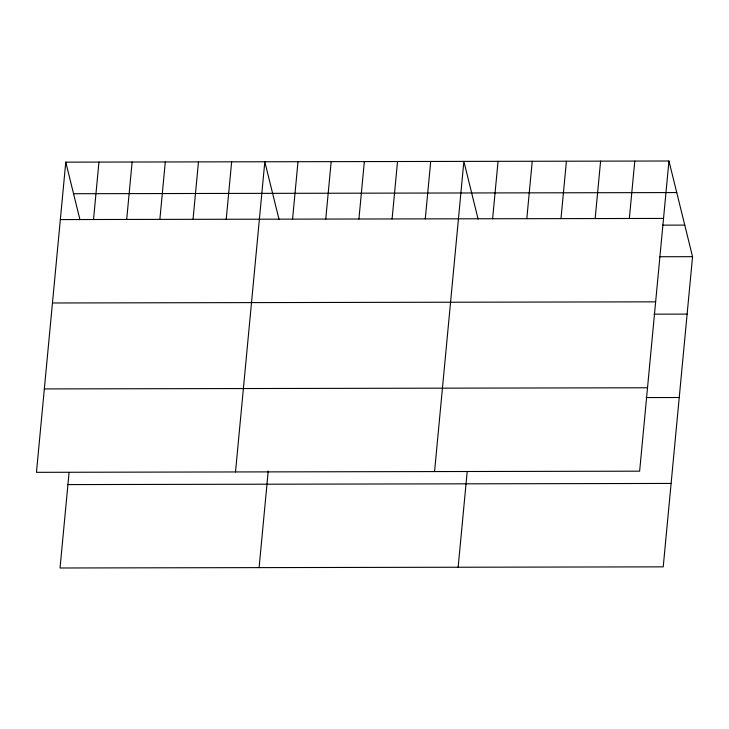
<?xml version="1.0" encoding="UTF-8"?>
<svg xmlns="http://www.w3.org/2000/svg" width="729" height="729" viewBox="0 0 729 729"><rect width="100%" height="100%" fill="white"/><g stroke="black" fill="none" stroke-linecap="round" stroke-linejoin="round"><path stroke-width="1.09" d="M65.774 162.148L36.45 472.328L639.634 471.18L668.958 161.009L65.774 162.148L79.971 219.739M69.073 472.465L60.042 567.991L663.226 566.852L692.55 256.672L668.958 161.009M93.522 219.511L98.944 162.084M126.691 219.447L132.122 162.02M159.87 219.383L165.301 161.956M193.039 219.32L198.47 161.902M226.218 219.265L231.649 161.838M235.503 471.945L264.818 161.774L279.025 219.365M259.096 567.618L268.226 470.989M292.566 219.137L297.997 161.71M325.745 219.074L331.176 161.647M358.923 219.01L364.345 161.583M392.093 218.946L397.524 161.519M425.271 218.882L430.702 161.455M434.557 471.572L463.872 161.391L478.078 218.982M458.149 567.235L467.18 471.709M492.622 218.755L498.053 161.328M526.803 218.691L532.234 161.264M560.984 218.627L566.415 161.2M595.165 218.563L600.596 161.136M629.346 218.5L634.777 161.073M73.556 193.723L676.74 192.574M60.343 219.575L663.527 218.427M662.716 225.143L684.768 225.106M659.472 256.736L692.55 256.672M52.461 302.982L655.644 301.842M654.041 314.163L687.119 314.099M44.332 388.922L647.525 387.773M646.158 397.569L679.237 397.505M67.925 484.585L671.117 483.445"/></g></svg>
